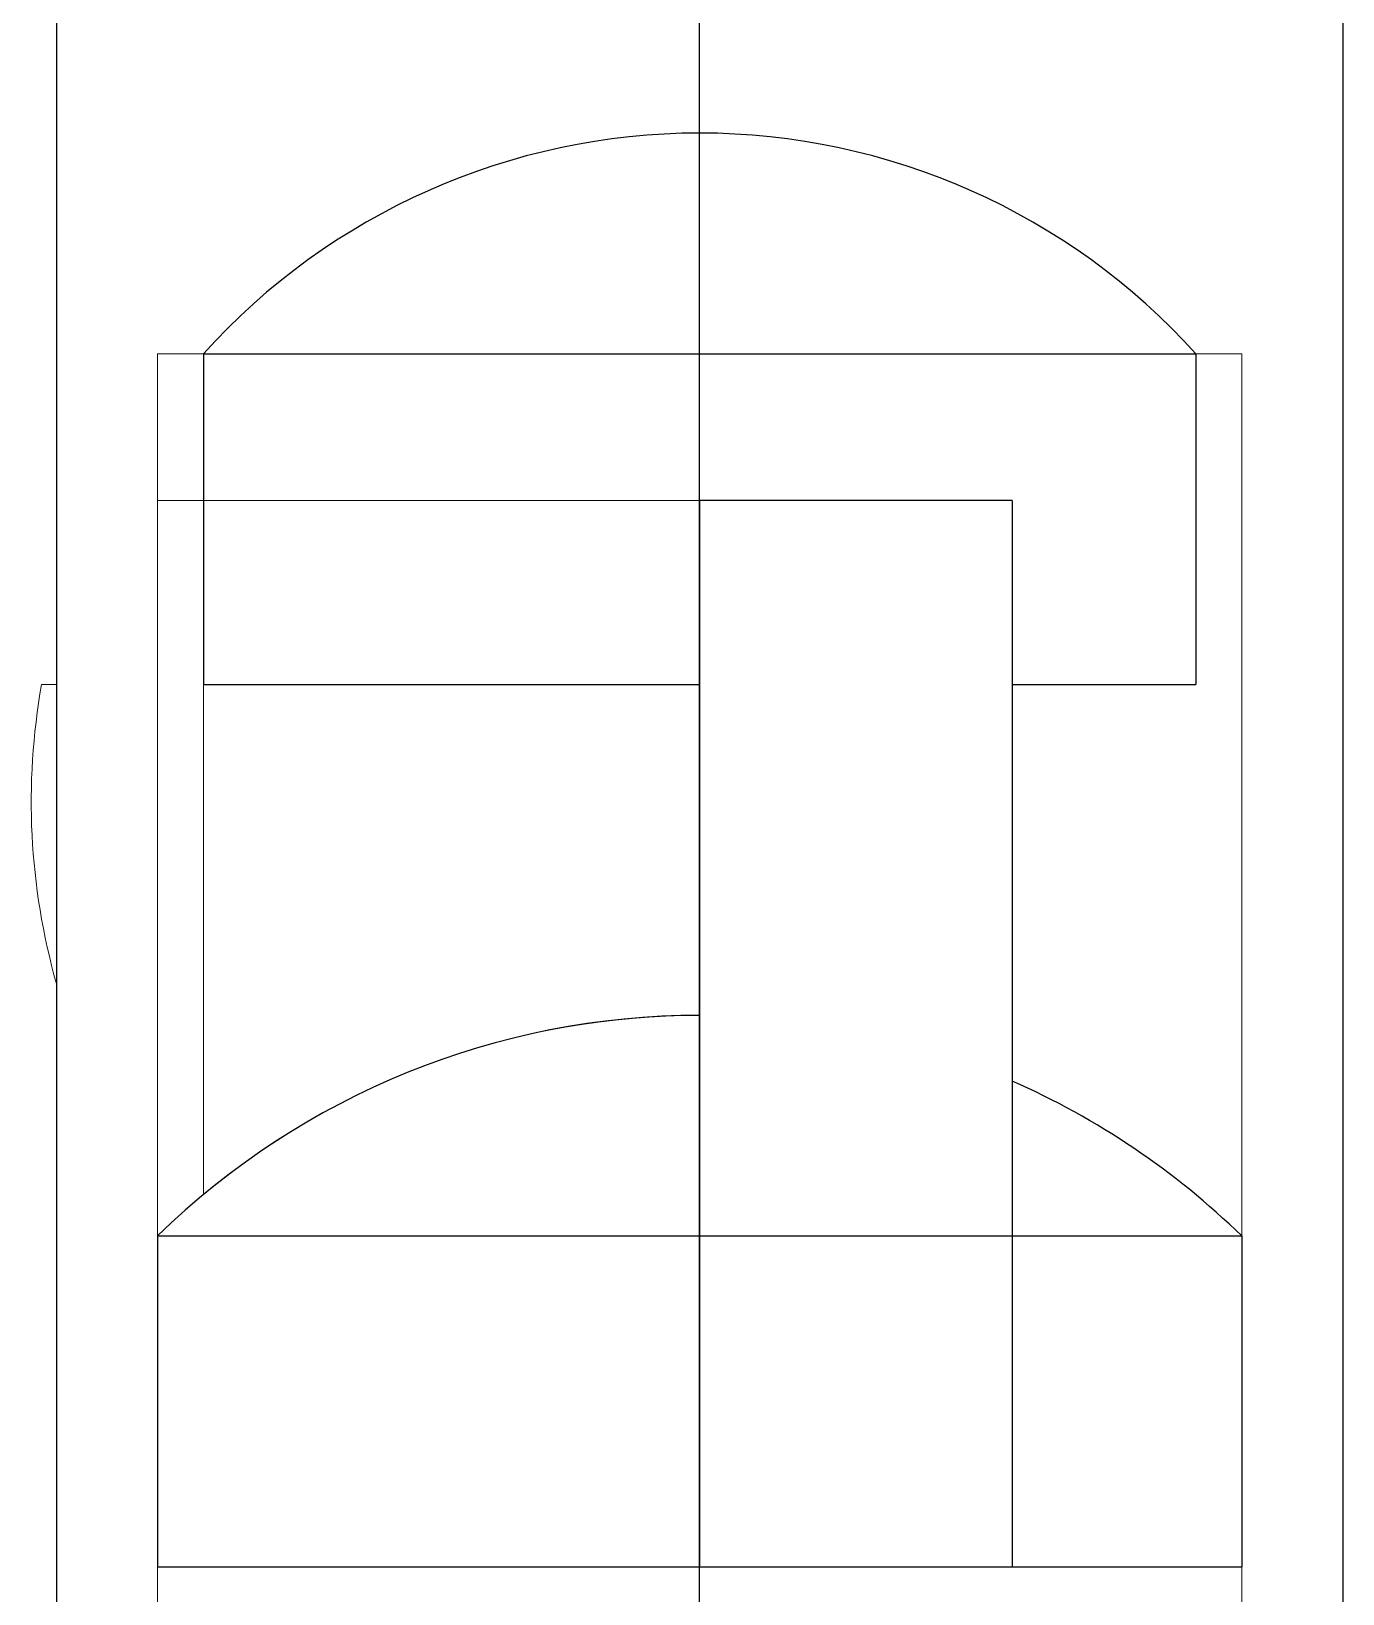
# Model space of a CAD drawing. Header units: millimetres. Extents: x 2148 to 2681, y 758 to 986.
# Drawn here: x 2191.66821 to 2191.67482, y 881.21459 to 881.22246 of the extents above; entities that cross this region are included whole.
import ezdxf

# ---------------------------------------------------------------- set-up
doc = ezdxf.new("R2010")
doc.units = ezdxf.units.MM
doc.layers.add('0.4', color=121, linetype='Continuous')
doc.layers.add('contrucion line05', color=86, linetype='Continuous')

msp = doc.modelspace()

# ---------------------------------------------------------------- linework, layer by layer
at = {"layer": '0.4', "color": 86, "lineweight": 0, "ltscale": 0.5}
for p, q in [((2191.67158180693, 881.2306534412778, -1.32550823137955e-08), (2191.67158180693, 881.2130608926522, -1.325508133636818e-08)), ((2191.67158180693, 881.2306534412778, -1.32550823137955e-08), (2191.67158180693, 881.2130608926522, -1.325508133636818e-08)), ((2191.67158180693, 881.2306534412778, -1.32550823137955e-08), (2191.67158180693, 881.2130608926522, -1.325508133636818e-08)), ((2191.67158180693, 881.2306534412778, -1.32550823137955e-08), (2191.67158180693, 881.2130608926522, -1.325508133636818e-08)), ((2191.67158180693, 881.2306534412778, -1.32550823137955e-08), (2191.67158180693, 881.2130608926522, -1.325508133636818e-08)), ((2191.67158180693, 881.2306534412778, -1.32550823137955e-08), (2191.67158180693, 881.2130608926522, -1.325508133636818e-08)), ((2191.67158180693, 881.2306534412778, -1.32550823137955e-08), (2191.67158180693, 881.2130608926522, -1.325508133636818e-08)), ((2191.67158180693, 881.2306534412778, -1.32550823137955e-08), (2191.67158180693, 881.2130608926522, -1.325508133636818e-08)), ((2191.67158180693, 881.2306534412778, -1.32550823137955e-08), (2191.67158180693, 881.2130608926522, -1.325508133636818e-08)), ((2191.67158180693, 881.2306534412778, -1.32550823137955e-08), (2191.67158180693, 881.2130608926522, -1.325508133636818e-08)), ((2191.674822539566, 881.2113408798026, -1.325771655243774e-08), (2191.674822539566, 881.2306534412778, -1.325771762542774e-08)), ((2191.674822539566, 881.2113408798026, -1.325771655243774e-08), (2191.674822539566, 881.2306534412778, -1.325771762542774e-08)), ((2191.674822539566, 881.2113408798026, -1.325771655243774e-08), (2191.674822539566, 881.2306534412778, -1.325771762542774e-08)), ((2191.674822539566, 881.2113408798026, -1.325771655243774e-08), (2191.674822539566, 881.2306534412778, -1.325771762542774e-08)), ((2191.674822539566, 881.2113408798026, -1.325771655243774e-08), (2191.674822539566, 881.2306534412778, -1.325771762542774e-08)), ((2191.674822539566, 881.2113408798026, -1.325771655243774e-08), (2191.674822539566, 881.2306534412778, -1.325771762542774e-08)), ((2191.674822539566, 881.2113408798026, -1.325771655243774e-08), (2191.674822539566, 881.2306534412778, -1.325771762542774e-08)), ((2191.674822539566, 881.2113408798026, -1.325771655243774e-08), (2191.674822539566, 881.2306534412778, -1.325771762542774e-08)), ((2191.674822539566, 881.2113408798026, -1.325771655243774e-08), (2191.674822539566, 881.2306534412778, -1.325771762542774e-08)), ((2191.674822539566, 881.2113408798026, -1.325771655243774e-08), (2191.674822539566, 881.2306534412778, -1.325771762542774e-08)), ((2191.67158180693, 881.2219497593171, -1.325508183022608e-08), (2191.67158180693, 881.2208386509877, -1.32550817684939e-08)), ((2191.67158180693, 881.2219497593171, -1.325508183022608e-08), (2191.67158180693, 881.2208386509877, -1.32550817684939e-08)), ((2191.67158180693, 881.2219497593171, -1.325508183022608e-08), (2191.67158180693, 881.2208386509877, -1.32550817684939e-08)), ((2191.67158180693, 881.2219497593171, -1.325508183022608e-08), (2191.67158180693, 881.2208386509877, -1.32550817684939e-08)), ((2191.67158180693, 881.2219497593171, -1.325508183022608e-08), (2191.67158180693, 881.2208386509877, -1.32550817684939e-08)), ((2191.67158180693, 881.2219497593171, -1.325508183022608e-08), (2191.67158180693, 881.2208386509877, -1.32550817684939e-08)), ((2191.67158180693, 881.2219497593171, -1.325508183022608e-08), (2191.67158180693, 881.2208386509877, -1.32550817684939e-08)), ((2191.67158180693, 881.2219497593171, -1.325508183022608e-08), (2191.67158180693, 881.2208386509877, -1.32550817684939e-08)), ((2191.67158180693, 881.2219497593171, -1.325508183022608e-08), (2191.67158180693, 881.2208386509877, -1.32550817684939e-08)), ((2191.67158180693, 881.2219497593171, -1.325508183022608e-08), (2191.67158180693, 881.2208386509877, -1.32550817684939e-08)), ((2191.674313281585, 881.2208386509877, -1.325730295973033e-08), (2191.668850332275, 881.2208386509881, -1.325286057725725e-08)), ((2191.668850332275, 881.2208386509881, -1.325286057725725e-08), (2191.668850332275, 881.2013942551563, -1.325285949694296e-08)), ((2191.674313281585, 881.2208386509877, -1.325730295973033e-08), (2191.668850332275, 881.2208386509881, -1.325286057725725e-08)), ((2191.668850332275, 881.2208386509881, -1.325286057725725e-08), (2191.668850332275, 881.2013942551563, -1.325285949694296e-08)), ((2191.674313281585, 881.2208386509877, -1.325730295973033e-08), (2191.668850332275, 881.2208386509881, -1.325286057725725e-08)), ((2191.668850332275, 881.2208386509881, -1.325286057725725e-08), (2191.668850332275, 881.2013942551563, -1.325285949694296e-08)), ((2191.674313281585, 881.2208386509877, -1.325730295973033e-08), (2191.668850332275, 881.2208386509881, -1.325286057725725e-08)), ((2191.668850332275, 881.2208386509881, -1.325286057725725e-08), (2191.668850332275, 881.2013942551563, -1.325285949694296e-08)), ((2191.674313281585, 881.2208386509877, -1.325730295973033e-08), (2191.668850332275, 881.2208386509881, -1.325286057725725e-08)), ((2191.668850332275, 881.2208386509881, -1.325286057725725e-08), (2191.668850332275, 881.2013942551563, -1.325285949694296e-08)), ((2191.674313281585, 881.2208386509877, -1.325730295973033e-08), (2191.668850332275, 881.2208386509881, -1.325286057725725e-08)), ((2191.668850332275, 881.2208386509881, -1.325286057725725e-08), (2191.668850332275, 881.2013942551563, -1.325285949694296e-08)), ((2191.674313281585, 881.2208386509877, -1.325730295973033e-08), (2191.668850332275, 881.2208386509881, -1.325286057725725e-08)), ((2191.668850332275, 881.2208386509881, -1.325286057725725e-08), (2191.668850332275, 881.2013942551563, -1.325285949694296e-08)), ((2191.674313281585, 881.2208386509877, -1.325730295973033e-08), (2191.668850332275, 881.2208386509881, -1.325286057725725e-08)), ((2191.668850332275, 881.2208386509881, -1.325286057725725e-08), (2191.668850332275, 881.2013942551563, -1.325285949694296e-08)), ((2191.674313281585, 881.2208386509877, -1.325730295973033e-08), (2191.668850332275, 881.2208386509881, -1.325286057725725e-08)), ((2191.668850332275, 881.2208386509881, -1.325286057725725e-08), (2191.668850332275, 881.2013942551563, -1.325285949694296e-08)), ((2191.674313281585, 881.2208386509877, -1.325730295973033e-08), (2191.668850332275, 881.2208386509881, -1.325286057725725e-08)), ((2191.668850332275, 881.2208386509881, -1.325286057725725e-08), (2191.668850332275, 881.2013942551563, -1.325285949694296e-08)), ((2191.67158180693, 881.2208386509877, -1.32550817684939e-08), (2191.669081813185, 881.2208386509877, -1.32530488138084e-08)), ((2191.67158180693, 881.2208386509877, -1.32550817684939e-08), (2191.669081813185, 881.2208386509877, -1.32530488138084e-08)), ((2191.67158180693, 881.2208386509877, -1.32550817684939e-08), (2191.669081813185, 881.2208386509877, -1.32530488138084e-08)), ((2191.67158180693, 881.2208386509877, -1.32550817684939e-08), (2191.669081813185, 881.2208386509877, -1.32530488138084e-08)), ((2191.67158180693, 881.2208386509877, -1.32550817684939e-08), (2191.669081813185, 881.2208386509877, -1.32530488138084e-08)), ((2191.67158180693, 881.2208386509877, -1.32550817684939e-08), (2191.669081813185, 881.2208386509877, -1.32530488138084e-08)), ((2191.67158180693, 881.2208386509877, -1.32550817684939e-08), (2191.669081813185, 881.2208386509877, -1.32530488138084e-08)), ((2191.67158180693, 881.2208386509877, -1.32550817684939e-08), (2191.669081813185, 881.2208386509877, -1.32530488138084e-08)), ((2191.67158180693, 881.2208386509877, -1.32550817684939e-08), (2191.669081813185, 881.2208386509877, -1.32530488138084e-08)), ((2191.67158180693, 881.2208386509877, -1.32550817684939e-08), (2191.669081813185, 881.2208386509877, -1.32530488138084e-08)), ((2191.674313281585, 881.2119497843229, -1.325730246587222e-08), (2191.674313281585, 881.2208386509877, -1.325730295973033e-08)), ((2191.674313281585, 881.2119497843229, -1.325730246587222e-08), (2191.674313281585, 881.2208386509877, -1.325730295973033e-08)), ((2191.674313281585, 881.2119497843229, -1.325730246587222e-08), (2191.674313281585, 881.2208386509877, -1.325730295973033e-08)), ((2191.674313281585, 881.2119497843229, -1.325730246587222e-08), (2191.674313281585, 881.2208386509877, -1.325730295973033e-08)), ((2191.674313281585, 881.2119497843229, -1.325730246587222e-08), (2191.674313281585, 881.2208386509877, -1.325730295973033e-08)), ((2191.674313281585, 881.2119497843229, -1.325730246587222e-08), (2191.674313281585, 881.2208386509877, -1.325730295973033e-08)), ((2191.674313281585, 881.2119497843229, -1.325730246587222e-08), (2191.674313281585, 881.2208386509877, -1.325730295973033e-08)), ((2191.674313281585, 881.2119497843229, -1.325730246587222e-08), (2191.674313281585, 881.2208386509877, -1.325730295973033e-08)), ((2191.674313281585, 881.2119497843229, -1.325730246587222e-08), (2191.674313281585, 881.2208386509877, -1.325730295973033e-08)), ((2191.674313281585, 881.2119497843229, -1.325730246587222e-08), (2191.674313281585, 881.2208386509877, -1.325730295973033e-08)), ((2191.668850332275, 881.214727555154, -1.325286023772981e-08), (2191.668850332275, 881.2200998212498, -1.325286053620855e-08)), ((2191.668850332275, 881.2200998212498, -1.325286053620855e-08), (2191.67158180693, 881.2200998212498, -1.325508172744499e-08)), ((2191.668850332275, 881.214727555154, -1.325286023772981e-08), (2191.668850332275, 881.2200998212498, -1.325286053620855e-08)), ((2191.668850332275, 881.2200998212498, -1.325286053620855e-08), (2191.67158180693, 881.2200998212498, -1.325508172744499e-08)), ((2191.668850332275, 881.214727555154, -1.325286023772981e-08), (2191.668850332275, 881.2200998212498, -1.325286053620855e-08)), ((2191.668850332275, 881.2200998212498, -1.325286053620855e-08), (2191.67158180693, 881.2200998212498, -1.325508172744499e-08)), ((2191.668850332275, 881.214727555154, -1.325286023772981e-08), (2191.668850332275, 881.2200998212498, -1.325286053620855e-08)), ((2191.668850332275, 881.2200998212498, -1.325286053620855e-08), (2191.67158180693, 881.2200998212498, -1.325508172744499e-08)), ((2191.668850332275, 881.214727555154, -1.325286023772981e-08), (2191.668850332275, 881.2200998212498, -1.325286053620855e-08)), ((2191.668850332275, 881.2200998212498, -1.325286053620855e-08), (2191.67158180693, 881.2200998212498, -1.325508172744499e-08)), ((2191.668850332275, 881.214727555154, -1.325286023772981e-08), (2191.668850332275, 881.2200998212498, -1.325286053620855e-08)), ((2191.668850332275, 881.2200998212498, -1.325286053620855e-08), (2191.67158180693, 881.2200998212498, -1.325508172744499e-08)), ((2191.668850332275, 881.214727555154, -1.325286023772981e-08), (2191.668850332275, 881.2200998212498, -1.325286053620855e-08)), ((2191.668850332275, 881.2200998212498, -1.325286053620855e-08), (2191.67158180693, 881.2200998212498, -1.325508172744499e-08)), ((2191.668850332275, 881.214727555154, -1.325286023772981e-08), (2191.668850332275, 881.2200998212498, -1.325286053620855e-08)), ((2191.668850332275, 881.2200998212498, -1.325286053620855e-08), (2191.67158180693, 881.2200998212498, -1.325508172744499e-08)), ((2191.668850332275, 881.214727555154, -1.325286023772981e-08), (2191.668850332275, 881.2200998212498, -1.325286053620855e-08)), ((2191.668850332275, 881.2200998212498, -1.325286053620855e-08), (2191.67158180693, 881.2200998212498, -1.325508172744499e-08)), ((2191.668850332275, 881.214727555154, -1.325286023772981e-08), (2191.668850332275, 881.2200998212498, -1.325286053620855e-08)), ((2191.668850332275, 881.2200998212498, -1.325286053620855e-08), (2191.67158180693, 881.2200998212498, -1.325508172744499e-08)), ((2191.67158180693, 881.2200998212498, -1.325508172744499e-08), (2191.67158180693, 881.2147275551537, -1.325508142896625e-08)), ((2191.67158180693, 881.2200998212498, -1.325508172744499e-08), (2191.67158180693, 881.2147275551537, -1.325508142896625e-08)), ((2191.67158180693, 881.2200998212498, -1.325508172744499e-08), (2191.67158180693, 881.2147275551537, -1.325508142896625e-08)), ((2191.67158180693, 881.2200998212498, -1.325508172744499e-08), (2191.67158180693, 881.2147275551537, -1.325508142896625e-08)), ((2191.67158180693, 881.2200998212498, -1.325508172744499e-08), (2191.67158180693, 881.2147275551537, -1.325508142896625e-08)), ((2191.67158180693, 881.2200998212498, -1.325508172744499e-08), (2191.67158180693, 881.2147275551537, -1.325508142896625e-08)), ((2191.67158180693, 881.2200998212498, -1.325508172744499e-08), (2191.67158180693, 881.2147275551537, -1.325508142896625e-08)), ((2191.67158180693, 881.2200998212498, -1.325508172744499e-08), (2191.67158180693, 881.2147275551537, -1.325508142896625e-08)), ((2191.67158180693, 881.2200998212498, -1.325508172744499e-08), (2191.67158180693, 881.2147275551537, -1.325508142896625e-08)), ((2191.67158180693, 881.2200998212498, -1.325508172744499e-08), (2191.67158180693, 881.2147275551537, -1.325508142896625e-08)), ((2191.668265888447, 881.2191719884864, -1.325238522434316e-08), (2191.668341074294, 881.2191719884862, -1.325244636426338e-08)), ((2191.668265888447, 881.2191719884864, -1.325238522434316e-08), (2191.668341074294, 881.2191719884862, -1.325244636426338e-08)), ((2191.668265888447, 881.2191719884864, -1.325238522434316e-08), (2191.668341074294, 881.2191719884862, -1.325244636426338e-08)), ((2191.668265888447, 881.2191719884864, -1.325238522434316e-08), (2191.668341074294, 881.2191719884862, -1.325244636426338e-08)), ((2191.668265888447, 881.2191719884864, -1.325238522434316e-08), (2191.668341074294, 881.2191719884862, -1.325244636426338e-08)), ((2191.668265888447, 881.2191719884864, -1.325238522434316e-08), (2191.668341074294, 881.2191719884862, -1.325244636426338e-08)), ((2191.668265888447, 881.2191719884864, -1.325238522434316e-08), (2191.668341074294, 881.2191719884862, -1.325244636426338e-08)), ((2191.668265888447, 881.2191719884864, -1.325238522434316e-08), (2191.668341074294, 881.2191719884862, -1.325244636426338e-08)), ((2191.668265888447, 881.2191719884864, -1.325238522434316e-08), (2191.668341074294, 881.2191719884862, -1.325244636426338e-08)), ((2191.668265888447, 881.2191719884864, -1.325238522434316e-08), (2191.668341074294, 881.2191719884862, -1.325244636426338e-08)), ((2191.668341074294, 881.2191719884862, -1.325244636426338e-08), (2191.668341074294, 881.2176644371644, -1.325244628050495e-08)), ((2191.668341074294, 881.2191719884862, -1.325244636426338e-08), (2191.668341074294, 881.2176644371644, -1.325244628050495e-08)), ((2191.668341074294, 881.2191719884862, -1.325244636426338e-08), (2191.668341074294, 881.2176644371644, -1.325244628050495e-08)), ((2191.668341074294, 881.2191719884862, -1.325244636426338e-08), (2191.668341074294, 881.2176644371644, -1.325244628050495e-08)), ((2191.668341074294, 881.2191719884862, -1.325244636426338e-08), (2191.668341074294, 881.2176644371644, -1.325244628050495e-08)), ((2191.668341074294, 881.2191719884862, -1.325244636426338e-08), (2191.668341074294, 881.2176644371644, -1.325244628050495e-08)), ((2191.668341074294, 881.2191719884862, -1.325244636426338e-08), (2191.668341074294, 881.2176644371644, -1.325244628050495e-08)), ((2191.668341074294, 881.2191719884862, -1.325244636426338e-08), (2191.668341074294, 881.2176644371644, -1.325244628050495e-08)), ((2191.668341074294, 881.2191719884862, -1.325244636426338e-08), (2191.668341074294, 881.2176644371644, -1.325244628050495e-08)), ((2191.668341074294, 881.2191719884862, -1.325244636426338e-08), (2191.668341074294, 881.2176644371644, -1.325244628050495e-08)), ((2191.669081813185, 881.2191719884862, -1.325304872121012e-08), (2191.67158180693, 881.2191719884862, -1.325508167589562e-08)), ((2191.669081813185, 881.2166025727197, -1.325304857845542e-08), (2191.669081813185, 881.2191719884862, -1.325304872121012e-08)), ((2191.669081813185, 881.2191719884862, -1.325304872121012e-08), (2191.67158180693, 881.2191719884862, -1.325508167589562e-08)), ((2191.669081813185, 881.2166025727197, -1.325304857845542e-08), (2191.669081813185, 881.2191719884862, -1.325304872121012e-08)), ((2191.669081813185, 881.2191719884862, -1.325304872121012e-08), (2191.67158180693, 881.2191719884862, -1.325508167589562e-08)), ((2191.669081813185, 881.2166025727197, -1.325304857845542e-08), (2191.669081813185, 881.2191719884862, -1.325304872121012e-08)), ((2191.669081813185, 881.2191719884862, -1.325304872121012e-08), (2191.67158180693, 881.2191719884862, -1.325508167589562e-08)), ((2191.669081813185, 881.2166025727197, -1.325304857845542e-08), (2191.669081813185, 881.2191719884862, -1.325304872121012e-08)), ((2191.669081813185, 881.2191719884862, -1.325304872121012e-08), (2191.67158180693, 881.2191719884862, -1.325508167589562e-08)), ((2191.669081813185, 881.2166025727197, -1.325304857845542e-08), (2191.669081813185, 881.2191719884862, -1.325304872121012e-08)), ((2191.669081813185, 881.2191719884862, -1.325304872121012e-08), (2191.67158180693, 881.2191719884862, -1.325508167589562e-08)), ((2191.669081813185, 881.2166025727197, -1.325304857845542e-08), (2191.669081813185, 881.2191719884862, -1.325304872121012e-08)), ((2191.669081813185, 881.2191719884862, -1.325304872121012e-08), (2191.67158180693, 881.2191719884862, -1.325508167589562e-08)), ((2191.669081813185, 881.2166025727197, -1.325304857845542e-08), (2191.669081813185, 881.2191719884862, -1.325304872121012e-08)), ((2191.669081813185, 881.2191719884862, -1.325304872121012e-08), (2191.67158180693, 881.2191719884862, -1.325508167589562e-08)), ((2191.669081813185, 881.2166025727197, -1.325304857845542e-08), (2191.669081813185, 881.2191719884862, -1.325304872121012e-08)), ((2191.669081813185, 881.2191719884862, -1.325304872121012e-08), (2191.67158180693, 881.2191719884862, -1.325508167589562e-08)), ((2191.669081813185, 881.2166025727197, -1.325304857845542e-08), (2191.669081813185, 881.2191719884862, -1.325304872121012e-08)), ((2191.669081813185, 881.2191719884862, -1.325304872121012e-08), (2191.67158180693, 881.2191719884862, -1.325508167589562e-08)), ((2191.669081813185, 881.2166025727197, -1.325304857845542e-08), (2191.669081813185, 881.2191719884862, -1.325304872121012e-08)), ((2191.67158180693, 881.2191719884862, -1.325508167589562e-08), (2191.67158180693, 881.2175053259995, -1.325508158329734e-08)), ((2191.67158180693, 881.2191719884862, -1.325508167589562e-08), (2191.67158180693, 881.2175053259995, -1.325508158329734e-08)), ((2191.67158180693, 881.2191719884862, -1.325508167589562e-08), (2191.67158180693, 881.2175053259995, -1.325508158329734e-08)), ((2191.67158180693, 881.2191719884862, -1.325508167589562e-08), (2191.67158180693, 881.2175053259995, -1.325508158329734e-08)), ((2191.67158180693, 881.2191719884862, -1.325508167589562e-08), (2191.67158180693, 881.2175053259995, -1.325508158329734e-08)), ((2191.67158180693, 881.2191719884862, -1.325508167589562e-08), (2191.67158180693, 881.2175053259995, -1.325508158329734e-08)), ((2191.67158180693, 881.2191719884862, -1.325508167589562e-08), (2191.67158180693, 881.2175053259995, -1.325508158329734e-08)), ((2191.67158180693, 881.2191719884862, -1.325508167589562e-08), (2191.67158180693, 881.2175053259995, -1.325508158329734e-08)), ((2191.67158180693, 881.2191719884862, -1.325508167589562e-08), (2191.67158180693, 881.2175053259995, -1.325508158329734e-08)), ((2191.67158180693, 881.2191719884862, -1.325508167589562e-08), (2191.67158180693, 881.2175053259995, -1.325508158329734e-08)), ((2191.67158180693, 881.2175053259995, -1.325508158329734e-08), (2191.67158180693, 881.2163942176552, -1.325508152156495e-08)), ((2191.67158180693, 881.2175053259995, -1.325508158329734e-08), (2191.67158180693, 881.2163942176552, -1.325508152156495e-08)), ((2191.67158180693, 881.2175053259995, -1.325508158329734e-08), (2191.67158180693, 881.2163942176552, -1.325508152156495e-08)), ((2191.67158180693, 881.2175053259995, -1.325508158329734e-08), (2191.67158180693, 881.2163942176552, -1.325508152156495e-08)), ((2191.67158180693, 881.2175053259995, -1.325508158329734e-08), (2191.67158180693, 881.2163942176552, -1.325508152156495e-08)), ((2191.67158180693, 881.2175053259995, -1.325508158329734e-08), (2191.67158180693, 881.2163942176552, -1.325508152156495e-08)), ((2191.67158180693, 881.2175053259995, -1.325508158329734e-08), (2191.67158180693, 881.2163942176552, -1.325508152156495e-08)), ((2191.67158180693, 881.2175053259995, -1.325508158329734e-08), (2191.67158180693, 881.2163942176552, -1.325508152156495e-08)), ((2191.67158180693, 881.2175053259995, -1.325508158329734e-08), (2191.67158180693, 881.2163942176552, -1.325508152156495e-08)), ((2191.67158180693, 881.2175053259995, -1.325508158329734e-08), (2191.67158180693, 881.2163942176552, -1.325508152156495e-08)), ((2191.67158180693, 881.2163942176552, -1.325508152156495e-08), (2191.668850332275, 881.2163942176554, -1.325286033032851e-08)), ((2191.67158180693, 881.2163942176552, -1.325508152156495e-08), (2191.668850332275, 881.2163942176554, -1.325286033032851e-08)), ((2191.67158180693, 881.2163942176552, -1.325508152156495e-08), (2191.668850332275, 881.2163942176554, -1.325286033032851e-08)), ((2191.67158180693, 881.2163942176552, -1.325508152156495e-08), (2191.668850332275, 881.2163942176554, -1.325286033032851e-08)), ((2191.67158180693, 881.2163942176552, -1.325508152156495e-08), (2191.668850332275, 881.2163942176554, -1.325286033032851e-08)), ((2191.67158180693, 881.2163942176552, -1.325508152156495e-08), (2191.668850332275, 881.2163942176554, -1.325286033032851e-08)), ((2191.67158180693, 881.2163942176552, -1.325508152156495e-08), (2191.668850332275, 881.2163942176554, -1.325286033032851e-08)), ((2191.67158180693, 881.2163942176552, -1.325508152156495e-08), (2191.668850332275, 881.2163942176554, -1.325286033032851e-08)), ((2191.67158180693, 881.2163942176552, -1.325508152156495e-08), (2191.668850332275, 881.2163942176554, -1.325286033032851e-08)), ((2191.67158180693, 881.2163942176552, -1.325508152156495e-08), (2191.668850332275, 881.2163942176554, -1.325286033032851e-08)), ((2191.67158180693, 881.2147275551537, -1.325508142896625e-08), (2191.668850332275, 881.214727555154, -1.325286023772981e-08)), ((2191.67158180693, 881.2147275551537, -1.325508142896625e-08), (2191.668850332275, 881.214727555154, -1.325286023772981e-08)), ((2191.67158180693, 881.2147275551537, -1.325508142896625e-08), (2191.668850332275, 881.214727555154, -1.325286023772981e-08)), ((2191.67158180693, 881.2147275551537, -1.325508142896625e-08), (2191.668850332275, 881.214727555154, -1.325286023772981e-08)), ((2191.67158180693, 881.2147275551537, -1.325508142896625e-08), (2191.668850332275, 881.214727555154, -1.325286023772981e-08)), ((2191.67158180693, 881.2147275551537, -1.325508142896625e-08), (2191.668850332275, 881.214727555154, -1.325286023772981e-08)), ((2191.67158180693, 881.2147275551537, -1.325508142896625e-08), (2191.668850332275, 881.214727555154, -1.325286023772981e-08)), ((2191.67158180693, 881.2147275551537, -1.325508142896625e-08), (2191.668850332275, 881.214727555154, -1.325286023772981e-08)), ((2191.67158180693, 881.2147275551537, -1.325508142896625e-08), (2191.668850332275, 881.214727555154, -1.325286023772981e-08)), ((2191.67158180693, 881.2147275551537, -1.325508142896625e-08), (2191.668850332275, 881.214727555154, -1.325286023772981e-08))]:
    msp.add_line(p, q, dxfattribs=at)
for centre, radius, start, end in [((2191.67158180693, 881.2185817121929, 1.76902594165509e-06), 0.003368047135350348, 90, 137.9249779223111), ((2191.67158180693, 881.2185817121929, 1.76902594165509e-06), 0.003368047135350348, 90, 137.9249779223111), ((2191.67158180693, 881.2185817121929, 1.76902594165509e-06), 0.003368047135350348, 90, 137.9249779223111), ((2191.67158180693, 881.2185817121929, 1.76902594165509e-06), 0.003368047135350348, 90, 137.9249779223111), ((2191.67158180693, 881.2185817121929, 1.76902594165509e-06), 0.003368047135350348, 90, 137.9249779223111), ((2191.67158180693, 881.2185817121929, 1.76902594165509e-06), 0.003368047135350348, 90, 137.9249779223111), ((2191.67158180693, 881.2185817121929, 1.76902594165509e-06), 0.003368047135350348, 90, 137.9249779223111), ((2191.67158180693, 881.2185817121929, 1.76902594165509e-06), 0.003368047135350348, 90, 137.9249779223111), ((2191.67158180693, 881.2185817121929, 1.76902594165509e-06), 0.003368047135350348, 90, 137.9249779223111), ((2191.67158180693, 881.2185817121929, 1.76902594165509e-06), 0.003368047135350348, 90, 137.9249779223111), ((2191.67158180693, 881.2185817121929, 1.76902594165509e-06), 0.003368047135329035, 169.906343148221, 195.8039305108827), ((2191.67158180693, 881.2185817121929, 1.76902594165509e-06), 0.003368047135329035, 169.906343148221, 195.8039305108827), ((2191.67158180693, 881.2185817121929, 1.76902594165509e-06), 0.003368047135329035, 169.906343148221, 195.8039305108827), ((2191.67158180693, 881.2185817121929, 1.76902594165509e-06), 0.003368047135329035, 169.906343148221, 195.8039305108827), ((2191.67158180693, 881.2185817121929, 1.76902594165509e-06), 0.003368047135329035, 169.906343148221, 195.8039305108827), ((2191.67158180693, 881.2185817121929, 1.76902594165509e-06), 0.003368047135329035, 169.906343148221, 195.8039305108827), ((2191.67158180693, 881.2185817121929, 1.76902594165509e-06), 0.003368047135329035, 169.906343148221, 195.8039305108827), ((2191.67158180693, 881.2185817121929, 1.76902594165509e-06), 0.003368047135329035, 169.906343148221, 195.8039305108827), ((2191.67158180693, 881.2185817121929, 1.76902594165509e-06), 0.003368047135329035, 169.906343148221, 195.8039305108827), ((2191.67158180693, 881.2185817121929, 1.76902594165509e-06), 0.003368047135329035, 169.906343148221, 195.8039305108827), ((2191.67158180693, 881.2135923342278, 1.769025941655089e-06), 0.003912991760688208, 90, 134.2709837656231), ((2191.67158180693, 881.2135923342278, 1.769025941655089e-06), 0.003912991760688208, 90, 134.2709837656231), ((2191.67158180693, 881.2135923342278, 1.769025941655089e-06), 0.003912991760688208, 90, 134.2709837656231), ((2191.67158180693, 881.2135923342278, 1.769025941655089e-06), 0.003912991760688208, 90, 134.2709837656231), ((2191.67158180693, 881.2135923342278, 1.769025941655089e-06), 0.003912991760688208, 90, 134.2709837656231), ((2191.67158180693, 881.2135923342278, 1.769025941655089e-06), 0.003912991760688208, 90, 134.2709837656231), ((2191.67158180693, 881.2135923342278, 1.769025941655089e-06), 0.003912991760688208, 90, 134.2709837656231), ((2191.67158180693, 881.2135923342278, 1.769025941655089e-06), 0.003912991760688208, 90, 134.2709837656231), ((2191.67158180693, 881.2135923342278, 1.769025941655089e-06), 0.003912991760688208, 90, 134.2709837656231), ((2191.67158180693, 881.2135923342278, 1.769025941655089e-06), 0.003912991760688208, 90, 134.2709837656231), ((2191.67158180693, 881.2135923342278, 1.769025941655089e-06), 0.003912991760600872, 90, 129.7095264918124), ((2191.67158180693, 881.2135923342278, 1.769025941655089e-06), 0.003912991760600872, 90, 129.7095264918124), ((2191.67158180693, 881.2135923342278, 1.769025941655089e-06), 0.003912991760600872, 90, 129.7095264918124), ((2191.67158180693, 881.2135923342278, 1.769025941655089e-06), 0.003912991760600872, 90, 129.7095264918124), ((2191.67158180693, 881.2135923342278, 1.769025941655089e-06), 0.003912991760600872, 90, 129.7095264918124), ((2191.67158180693, 881.2135923342278, 1.769025941655089e-06), 0.003912991760600872, 90, 129.7095264918124), ((2191.67158180693, 881.2135923342278, 1.769025941655089e-06), 0.003912991760600872, 90, 129.7095264918124), ((2191.67158180693, 881.2135923342278, 1.769025941655089e-06), 0.003912991760600872, 90, 129.7095264918124), ((2191.67158180693, 881.2135923342278, 1.769025941655089e-06), 0.003912991760600872, 90, 129.7095264918124), ((2191.67158180693, 881.2135923342278, 1.769025941655089e-06), 0.003912991760600872, 90, 129.7095264918124)]:
    msp.add_arc(centre, radius, start, end, dxfattribs=at)
at = {"layer": 'contrucion line05', "ltscale": 0.5}
for p, q in [((2191.67158180693, 881.2160908737272, -1.325508150471132e-08), (2191.67158180693, 881.2442379328708, -1.32550830685387e-08)), ((2191.67158180693, 881.1929383437813, -1.325508021837575e-08), (2191.67158180693, 881.2442379328708, -1.32550830685387e-08)), ((2191.67158180693, 881.1929383437813, -1.325508021837575e-08), (2191.67158180693, 881.2442379328708, -1.32550830685387e-08)), ((2191.67158180693, 881.2160908737272, -1.325508150471132e-08), (2191.67158180693, 881.2442379328708, -1.32550830685387e-08)), ((2191.67158180693, 881.1929383437813, -1.325508021837575e-08), (2191.67158180693, 881.2442379328708, -1.32550830685387e-08)), ((2191.67158180693, 881.1929383437813, -1.325508021837575e-08), (2191.67158180693, 881.2442379328708, -1.32550830685387e-08)), ((2191.67158180693, 881.2160908737272, -1.325508150471132e-08), (2191.67158180693, 881.2442379328708, -1.32550830685387e-08)), ((2191.67158180693, 881.1929383437813, -1.325508021837575e-08), (2191.67158180693, 881.2442379328708, -1.32550830685387e-08)), ((2191.67158180693, 881.1929383437813, -1.325508021837575e-08), (2191.67158180693, 881.2442379328708, -1.32550830685387e-08)), ((2191.67158180693, 881.2160908737272, -1.325508150471132e-08), (2191.67158180693, 881.2442379328708, -1.32550830685387e-08)), ((2191.67158180693, 881.1929383437813, -1.325508021837575e-08), (2191.67158180693, 881.2442379328708, -1.32550830685387e-08)), ((2191.67158180693, 881.1929383437813, -1.325508021837575e-08), (2191.67158180693, 881.2442379328708, -1.32550830685387e-08)), ((2191.67158180693, 881.2160908737272, -1.325508150471132e-08), (2191.67158180693, 881.2442379328708, -1.32550830685387e-08)), ((2191.67158180693, 881.1929383437813, -1.325508021837575e-08), (2191.67158180693, 881.2442379328708, -1.32550830685387e-08)), ((2191.67158180693, 881.1929383437813, -1.325508021837575e-08), (2191.67158180693, 881.2442379328708, -1.32550830685387e-08)), ((2191.67158180693, 881.2160908737272, -1.325508150471132e-08), (2191.67158180693, 881.2442379328708, -1.32550830685387e-08)), ((2191.67158180693, 881.1929383437813, -1.325508021837575e-08), (2191.67158180693, 881.2442379328708, -1.32550830685387e-08)), ((2191.67158180693, 881.1929383437813, -1.325508021837575e-08), (2191.67158180693, 881.2442379328708, -1.32550830685387e-08)), ((2191.67158180693, 881.2160908737272, -1.325508150471132e-08), (2191.67158180693, 881.2442379328708, -1.32550830685387e-08)), ((2191.67158180693, 881.1929383437813, -1.325508021837575e-08), (2191.67158180693, 881.2442379328708, -1.32550830685387e-08)), ((2191.67158180693, 881.1929383437813, -1.325508021837575e-08), (2191.67158180693, 881.2442379328708, -1.32550830685387e-08)), ((2191.67158180693, 881.2160908737272, -1.325508150471132e-08), (2191.67158180693, 881.2442379328708, -1.32550830685387e-08)), ((2191.67158180693, 881.1929383437813, -1.325508021837575e-08), (2191.67158180693, 881.2442379328708, -1.32550830685387e-08)), ((2191.67158180693, 881.1929383437813, -1.325508021837575e-08), (2191.67158180693, 881.2442379328708, -1.32550830685387e-08)), ((2191.67158180693, 881.2160908737272, -1.325508150471132e-08), (2191.67158180693, 881.2442379328708, -1.32550830685387e-08)), ((2191.67158180693, 881.1929383437813, -1.325508021837575e-08), (2191.67158180693, 881.2442379328708, -1.32550830685387e-08)), ((2191.67158180693, 881.1929383437813, -1.325508021837575e-08), (2191.67158180693, 881.2442379328708, -1.32550830685387e-08)), ((2191.67158180693, 881.2160908737272, -1.325508150471132e-08), (2191.67158180693, 881.2442379328708, -1.32550830685387e-08)), ((2191.67158180693, 881.1929383437813, -1.325508021837575e-08), (2191.67158180693, 881.2442379328708, -1.32550830685387e-08)), ((2191.67158180693, 881.1929383437813, -1.325508021837575e-08), (2191.67158180693, 881.2442379328708, -1.32550830685387e-08)), ((2191.668341074294, 881.2306534412778, -1.325244700216326e-08), (2191.668341074294, 881.1995424079356, -1.325244527366018e-08)), ((2191.668341074294, 881.2306534412778, -1.325244700216326e-08), (2191.668341074294, 881.1995424079356, -1.325244527366018e-08)), ((2191.668341074294, 881.2306534412778, -1.325244700216326e-08), (2191.668341074294, 881.1995424079356, -1.325244527366018e-08)), ((2191.668341074294, 881.2306534412778, -1.325244700216326e-08), (2191.668341074294, 881.1995424079356, -1.325244527366018e-08)), ((2191.668341074294, 881.2306534412778, -1.325244700216326e-08), (2191.668341074294, 881.1995424079356, -1.325244527366018e-08)), ((2191.668341074294, 881.2306534412778, -1.325244700216326e-08), (2191.668341074294, 881.1995424079356, -1.325244527366018e-08)), ((2191.668341074294, 881.2306534412778, -1.325244700216326e-08), (2191.668341074294, 881.1995424079356, -1.325244527366018e-08)), ((2191.668341074294, 881.2306534412778, -1.325244700216326e-08), (2191.668341074294, 881.1995424079356, -1.325244527366018e-08)), ((2191.668341074294, 881.2306534412778, -1.325244700216326e-08), (2191.668341074294, 881.1995424079356, -1.325244527366018e-08)), ((2191.668341074294, 881.2306534412778, -1.325244700216326e-08), (2191.668341074294, 881.1995424079356, -1.325244527366018e-08)), ((2191.674822539566, 881.2306534412778, -1.325771762542774e-08), (2191.674822539566, 881.1995424079354, -1.325771589692445e-08)), ((2191.674822539566, 881.2306534412778, -1.325771762542774e-08), (2191.674822539566, 881.1995424079354, -1.325771589692445e-08)), ((2191.674822539566, 881.2306534412778, -1.325771762542774e-08), (2191.674822539566, 881.1995424079354, -1.325771589692445e-08)), ((2191.674822539566, 881.2306534412778, -1.325771762542774e-08), (2191.674822539566, 881.1995424079354, -1.325771589692445e-08)), ((2191.674822539566, 881.2306534412778, -1.325771762542774e-08), (2191.674822539566, 881.1995424079354, -1.325771589692445e-08)), ((2191.674822539566, 881.2306534412778, -1.325771762542774e-08), (2191.674822539566, 881.1995424079354, -1.325771589692445e-08)), ((2191.674822539566, 881.2306534412778, -1.325771762542774e-08), (2191.674822539566, 881.1995424079354, -1.325771589692445e-08)), ((2191.674822539566, 881.2306534412778, -1.325771762542774e-08), (2191.674822539566, 881.1995424079354, -1.325771589692445e-08)), ((2191.674822539566, 881.2306534412778, -1.325771762542774e-08), (2191.674822539566, 881.1995424079354, -1.325771589692445e-08)), ((2191.674822539566, 881.2306534412778, -1.325771762542774e-08), (2191.674822539566, 881.1995424079354, -1.325771589692445e-08)), ((2191.669081813185, 881.2208386509877, -1.32530488138084e-08), (2191.669081813185, 881.2191719884862, -1.325304872121012e-08)), ((2191.669081813185, 881.2208386509877, -1.32530488138084e-08), (2191.67158180693, 881.2208386509877, -1.32550817684939e-08)), ((2191.669081813185, 881.2208386509877, -1.32530488138084e-08), (2191.669081813185, 881.2191719884862, -1.325304872121012e-08)), ((2191.669081813185, 881.2208386509877, -1.32530488138084e-08), (2191.67158180693, 881.2208386509877, -1.32550817684939e-08)), ((2191.669081813185, 881.2208386509877, -1.32530488138084e-08), (2191.669081813185, 881.2191719884862, -1.325304872121012e-08)), ((2191.669081813185, 881.2208386509877, -1.32530488138084e-08), (2191.67158180693, 881.2208386509877, -1.32550817684939e-08)), ((2191.669081813185, 881.2208386509877, -1.32530488138084e-08), (2191.669081813185, 881.2191719884862, -1.325304872121012e-08)), ((2191.669081813185, 881.2208386509877, -1.32530488138084e-08), (2191.67158180693, 881.2208386509877, -1.32550817684939e-08)), ((2191.669081813185, 881.2208386509877, -1.32530488138084e-08), (2191.669081813185, 881.2191719884862, -1.325304872121012e-08)), ((2191.669081813185, 881.2208386509877, -1.32530488138084e-08), (2191.67158180693, 881.2208386509877, -1.32550817684939e-08)), ((2191.669081813185, 881.2208386509877, -1.32530488138084e-08), (2191.669081813185, 881.2191719884862, -1.325304872121012e-08)), ((2191.669081813185, 881.2208386509877, -1.32530488138084e-08), (2191.67158180693, 881.2208386509877, -1.32550817684939e-08)), ((2191.669081813185, 881.2208386509877, -1.32530488138084e-08), (2191.669081813185, 881.2191719884862, -1.325304872121012e-08)), ((2191.669081813185, 881.2208386509877, -1.32530488138084e-08), (2191.67158180693, 881.2208386509877, -1.32550817684939e-08)), ((2191.669081813185, 881.2208386509877, -1.32530488138084e-08), (2191.669081813185, 881.2191719884862, -1.325304872121012e-08)), ((2191.669081813185, 881.2208386509877, -1.32530488138084e-08), (2191.67158180693, 881.2208386509877, -1.32550817684939e-08)), ((2191.669081813185, 881.2208386509877, -1.32530488138084e-08), (2191.669081813185, 881.2191719884862, -1.325304872121012e-08)), ((2191.669081813185, 881.2208386509877, -1.32530488138084e-08), (2191.67158180693, 881.2208386509877, -1.32550817684939e-08)), ((2191.669081813185, 881.2208386509877, -1.32530488138084e-08), (2191.669081813185, 881.2191719884862, -1.325304872121012e-08)), ((2191.669081813185, 881.2208386509877, -1.32530488138084e-08), (2191.67158180693, 881.2208386509877, -1.32550817684939e-08)), ((2191.67158180693, 881.2208386509877, -1.32550817684939e-08), (2191.674081800675, 881.2208386509877, -1.325711472317919e-08)), ((2191.67158180693, 881.2208386509877, -1.32550817684939e-08), (2191.674081800675, 881.2208386509877, -1.325711472317919e-08)), ((2191.67158180693, 881.2208386509877, -1.32550817684939e-08), (2191.674081800675, 881.2208386509877, -1.325711472317919e-08)), ((2191.67158180693, 881.2208386509877, -1.32550817684939e-08), (2191.674081800675, 881.2208386509877, -1.325711472317919e-08)), ((2191.67158180693, 881.2208386509877, -1.32550817684939e-08), (2191.674081800675, 881.2208386509877, -1.325711472317919e-08)), ((2191.67158180693, 881.2208386509877, -1.32550817684939e-08), (2191.674081800675, 881.2208386509877, -1.325711472317919e-08)), ((2191.67158180693, 881.2208386509877, -1.32550817684939e-08), (2191.674081800675, 881.2208386509877, -1.325711472317919e-08)), ((2191.67158180693, 881.2208386509877, -1.32550817684939e-08), (2191.674081800675, 881.2208386509877, -1.325711472317919e-08)), ((2191.67158180693, 881.2208386509877, -1.32550817684939e-08), (2191.674081800675, 881.2208386509877, -1.325711472317919e-08)), ((2191.67158180693, 881.2208386509877, -1.32550817684939e-08), (2191.674081800675, 881.2208386509877, -1.325711472317919e-08)), ((2191.674081800675, 881.2208386509877, -1.325711472317919e-08), (2191.674081800675, 881.2191719884862, -1.325711463058112e-08)), ((2191.674081800675, 881.2208386509877, -1.325711472317919e-08), (2191.674081800675, 881.2191719884862, -1.325711463058112e-08)), ((2191.674081800675, 881.2208386509877, -1.325711472317919e-08), (2191.674081800675, 881.2191719884862, -1.325711463058112e-08)), ((2191.674081800675, 881.2208386509877, -1.325711472317919e-08), (2191.674081800675, 881.2191719884862, -1.325711463058112e-08)), ((2191.674081800675, 881.2208386509877, -1.325711472317919e-08), (2191.674081800675, 881.2191719884862, -1.325711463058112e-08)), ((2191.674081800675, 881.2208386509877, -1.325711472317919e-08), (2191.674081800675, 881.2191719884862, -1.325711463058112e-08)), ((2191.674081800675, 881.2208386509877, -1.325711472317919e-08), (2191.674081800675, 881.2191719884862, -1.325711463058112e-08)), ((2191.674081800675, 881.2208386509877, -1.325711472317919e-08), (2191.674081800675, 881.2191719884862, -1.325711463058112e-08)), ((2191.674081800675, 881.2208386509877, -1.325711472317919e-08), (2191.674081800675, 881.2191719884862, -1.325711463058112e-08)), ((2191.674081800675, 881.2208386509877, -1.325711472317919e-08), (2191.674081800675, 881.2191719884862, -1.325711463058112e-08)), ((2191.67158180693, 881.2200998212498, -1.325508172744499e-08), (2191.67158180693, 881.2147275551537, -1.325508142896625e-08)), ((2191.67158180693, 881.2200998212498, -1.325508172744499e-08), (2191.67158180693, 881.2147275551537, -1.325508142896625e-08)), ((2191.673155877065, 881.2200998212498, -1.325636173594982e-08), (2191.67158180693, 881.2200998212498, -1.325508172744499e-08)), ((2191.67158180693, 881.2200998212498, -1.325508172744499e-08), (2191.67158180693, 881.2147275551537, -1.325508142896625e-08)), ((2191.67158180693, 881.2200998212498, -1.325508172744499e-08), (2191.67158180693, 881.2147275551537, -1.325508142896625e-08)), ((2191.673155877065, 881.2200998212498, -1.325636173594982e-08), (2191.67158180693, 881.2200998212498, -1.325508172744499e-08)), ((2191.67158180693, 881.2200998212498, -1.325508172744499e-08), (2191.67158180693, 881.2147275551537, -1.325508142896625e-08)), ((2191.67158180693, 881.2200998212498, -1.325508172744499e-08), (2191.67158180693, 881.2147275551537, -1.325508142896625e-08)), ((2191.673155877065, 881.2200998212498, -1.325636173594982e-08), (2191.67158180693, 881.2200998212498, -1.325508172744499e-08)), ((2191.67158180693, 881.2200998212498, -1.325508172744499e-08), (2191.67158180693, 881.2147275551537, -1.325508142896625e-08)), ((2191.67158180693, 881.2200998212498, -1.325508172744499e-08), (2191.67158180693, 881.2147275551537, -1.325508142896625e-08)), ((2191.673155877065, 881.2200998212498, -1.325636173594982e-08), (2191.67158180693, 881.2200998212498, -1.325508172744499e-08)), ((2191.67158180693, 881.2200998212498, -1.325508172744499e-08), (2191.67158180693, 881.2147275551537, -1.325508142896625e-08)), ((2191.67158180693, 881.2200998212498, -1.325508172744499e-08), (2191.67158180693, 881.2147275551537, -1.325508142896625e-08)), ((2191.673155877065, 881.2200998212498, -1.325636173594982e-08), (2191.67158180693, 881.2200998212498, -1.325508172744499e-08)), ((2191.67158180693, 881.2200998212498, -1.325508172744499e-08), (2191.67158180693, 881.2147275551537, -1.325508142896625e-08)), ((2191.67158180693, 881.2200998212498, -1.325508172744499e-08), (2191.67158180693, 881.2147275551537, -1.325508142896625e-08)), ((2191.673155877065, 881.2200998212498, -1.325636173594982e-08), (2191.67158180693, 881.2200998212498, -1.325508172744499e-08)), ((2191.67158180693, 881.2200998212498, -1.325508172744499e-08), (2191.67158180693, 881.2147275551537, -1.325508142896625e-08)), ((2191.67158180693, 881.2200998212498, -1.325508172744499e-08), (2191.67158180693, 881.2147275551537, -1.325508142896625e-08)), ((2191.673155877065, 881.2200998212498, -1.325636173594982e-08), (2191.67158180693, 881.2200998212498, -1.325508172744499e-08)), ((2191.67158180693, 881.2200998212498, -1.325508172744499e-08), (2191.67158180693, 881.2147275551537, -1.325508142896625e-08)), ((2191.67158180693, 881.2200998212498, -1.325508172744499e-08), (2191.67158180693, 881.2147275551537, -1.325508142896625e-08)), ((2191.673155877065, 881.2200998212498, -1.325636173594982e-08), (2191.67158180693, 881.2200998212498, -1.325508172744499e-08)), ((2191.67158180693, 881.2200998212498, -1.325508172744499e-08), (2191.67158180693, 881.2147275551537, -1.325508142896625e-08)), ((2191.67158180693, 881.2200998212498, -1.325508172744499e-08), (2191.67158180693, 881.2147275551537, -1.325508142896625e-08)), ((2191.673155877065, 881.2200998212498, -1.325636173594982e-08), (2191.67158180693, 881.2200998212498, -1.325508172744499e-08)), ((2191.67158180693, 881.2200998212498, -1.325508172744499e-08), (2191.67158180693, 881.2147275551537, -1.325508142896625e-08)), ((2191.67158180693, 881.2200998212498, -1.325508172744499e-08), (2191.67158180693, 881.2147275551537, -1.325508142896625e-08)), ((2191.673155877065, 881.2200998212498, -1.325636173594982e-08), (2191.67158180693, 881.2200998212498, -1.325508172744499e-08)), ((2191.673155877065, 881.2200998212498, -1.325636173594982e-08), (2191.673155877065, 881.2147275551537, -1.325636143747108e-08)), ((2191.673155877065, 881.2200998212498, -1.325636173594982e-08), (2191.673155877065, 881.2147275551537, -1.325636143747108e-08)), ((2191.673155877065, 881.2200998212498, -1.325636173594982e-08), (2191.673155877065, 881.2147275551537, -1.325636143747108e-08)), ((2191.673155877065, 881.2200998212498, -1.325636173594982e-08), (2191.673155877065, 881.2147275551537, -1.325636143747108e-08)), ((2191.673155877065, 881.2200998212498, -1.325636173594982e-08), (2191.673155877065, 881.2147275551537, -1.325636143747108e-08)), ((2191.673155877065, 881.2200998212498, -1.325636173594982e-08), (2191.673155877065, 881.2147275551537, -1.325636143747108e-08)), ((2191.673155877065, 881.2200998212498, -1.325636173594982e-08), (2191.673155877065, 881.2147275551537, -1.325636143747108e-08)), ((2191.673155877065, 881.2200998212498, -1.325636173594982e-08), (2191.673155877065, 881.2147275551537, -1.325636143747108e-08)), ((2191.673155877065, 881.2200998212498, -1.325636173594982e-08), (2191.673155877065, 881.2147275551537, -1.325636143747108e-08)), ((2191.673155877065, 881.2200998212498, -1.325636173594982e-08), (2191.673155877065, 881.2147275551537, -1.325636143747108e-08)), ((2191.669081813185, 881.2191719884862, -1.325304872121012e-08), (2191.67158180693, 881.2191719884862, -1.325508167589562e-08)), ((2191.669081813185, 881.2191719884862, -1.325304872121012e-08), (2191.67158180693, 881.2191719884862, -1.325508167589562e-08)), ((2191.669081813185, 881.2191719884862, -1.325304872121012e-08), (2191.67158180693, 881.2191719884862, -1.325508167589562e-08)), ((2191.669081813185, 881.2191719884862, -1.325304872121012e-08), (2191.67158180693, 881.2191719884862, -1.325508167589562e-08)), ((2191.669081813185, 881.2191719884862, -1.325304872121012e-08), (2191.67158180693, 881.2191719884862, -1.325508167589562e-08)), ((2191.669081813185, 881.2191719884862, -1.325304872121012e-08), (2191.67158180693, 881.2191719884862, -1.325508167589562e-08)), ((2191.669081813185, 881.2191719884862, -1.325304872121012e-08), (2191.67158180693, 881.2191719884862, -1.325508167589562e-08)), ((2191.669081813185, 881.2191719884862, -1.325304872121012e-08), (2191.67158180693, 881.2191719884862, -1.325508167589562e-08)), ((2191.669081813185, 881.2191719884862, -1.325304872121012e-08), (2191.67158180693, 881.2191719884862, -1.325508167589562e-08)), ((2191.669081813185, 881.2191719884862, -1.325304872121012e-08), (2191.67158180693, 881.2191719884862, -1.325508167589562e-08)), ((2191.673155877065, 881.2191719884862, -1.325636168440045e-08), (2191.674081800675, 881.2191719884862, -1.325711463058112e-08)), ((2191.673155877065, 881.2191719884862, -1.325636168440045e-08), (2191.674081800675, 881.2191719884862, -1.325711463058112e-08)), ((2191.673155877065, 881.2191719884862, -1.325636168440045e-08), (2191.674081800675, 881.2191719884862, -1.325711463058112e-08)), ((2191.673155877065, 881.2191719884862, -1.325636168440045e-08), (2191.674081800675, 881.2191719884862, -1.325711463058112e-08)), ((2191.673155877065, 881.2191719884862, -1.325636168440045e-08), (2191.674081800675, 881.2191719884862, -1.325711463058112e-08)), ((2191.673155877065, 881.2191719884862, -1.325636168440045e-08), (2191.674081800675, 881.2191719884862, -1.325711463058112e-08)), ((2191.673155877065, 881.2191719884862, -1.325636168440045e-08), (2191.674081800675, 881.2191719884862, -1.325711463058112e-08)), ((2191.673155877065, 881.2191719884862, -1.325636168440045e-08), (2191.674081800675, 881.2191719884862, -1.325711463058112e-08)), ((2191.673155877065, 881.2191719884862, -1.325636168440045e-08), (2191.674081800675, 881.2191719884862, -1.325711463058112e-08)), ((2191.673155877065, 881.2191719884862, -1.325636168440045e-08), (2191.674081800675, 881.2191719884862, -1.325711463058112e-08)), ((2191.668850332275, 881.2163942176554, -1.325286033032851e-08), (2191.668850332275, 881.214727555154, -1.325286023772981e-08)), ((2191.668850332275, 881.2163942176554, -1.325286033032851e-08), (2191.674313281585, 881.2163942176554, -1.325730271280138e-08)), ((2191.668850332275, 881.2163942176554, -1.325286033032851e-08), (2191.668850332275, 881.214727555154, -1.325286023772981e-08)), ((2191.668850332275, 881.2163942176554, -1.325286033032851e-08), (2191.674313281585, 881.2163942176554, -1.325730271280138e-08)), ((2191.668850332275, 881.2163942176554, -1.325286033032851e-08), (2191.668850332275, 881.214727555154, -1.325286023772981e-08)), ((2191.668850332275, 881.2163942176554, -1.325286033032851e-08), (2191.674313281585, 881.2163942176554, -1.325730271280138e-08)), ((2191.668850332275, 881.2163942176554, -1.325286033032851e-08), (2191.668850332275, 881.214727555154, -1.325286023772981e-08)), ((2191.668850332275, 881.2163942176554, -1.325286033032851e-08), (2191.674313281585, 881.2163942176554, -1.325730271280138e-08)), ((2191.668850332275, 881.2163942176554, -1.325286033032851e-08), (2191.668850332275, 881.214727555154, -1.325286023772981e-08)), ((2191.668850332275, 881.2163942176554, -1.325286033032851e-08), (2191.674313281585, 881.2163942176554, -1.325730271280138e-08)), ((2191.668850332275, 881.2163942176554, -1.325286033032851e-08), (2191.668850332275, 881.214727555154, -1.325286023772981e-08)), ((2191.668850332275, 881.2163942176554, -1.325286033032851e-08), (2191.674313281585, 881.2163942176554, -1.325730271280138e-08)), ((2191.668850332275, 881.2163942176554, -1.325286033032851e-08), (2191.668850332275, 881.214727555154, -1.325286023772981e-08)), ((2191.668850332275, 881.2163942176554, -1.325286033032851e-08), (2191.674313281585, 881.2163942176554, -1.325730271280138e-08)), ((2191.668850332275, 881.2163942176554, -1.325286033032851e-08), (2191.668850332275, 881.214727555154, -1.325286023772981e-08)), ((2191.668850332275, 881.2163942176554, -1.325286033032851e-08), (2191.674313281585, 881.2163942176554, -1.325730271280138e-08)), ((2191.668850332275, 881.2163942176554, -1.325286033032851e-08), (2191.668850332275, 881.214727555154, -1.325286023772981e-08)), ((2191.668850332275, 881.2163942176554, -1.325286033032851e-08), (2191.674313281585, 881.2163942176554, -1.325730271280138e-08)), ((2191.668850332275, 881.2163942176554, -1.325286033032851e-08), (2191.668850332275, 881.214727555154, -1.325286023772981e-08)), ((2191.668850332275, 881.2163942176554, -1.325286033032851e-08), (2191.674313281585, 881.2163942176554, -1.325730271280138e-08)), ((2191.674313281585, 881.2163942176554, -1.325730271280138e-08), (2191.674313281585, 881.2147275551537, -1.325730262020268e-08)), ((2191.674313281585, 881.2163942176554, -1.325730271280138e-08), (2191.674313281585, 881.2147275551537, -1.325730262020268e-08)), ((2191.674313281585, 881.2163942176554, -1.325730271280138e-08), (2191.674313281585, 881.2147275551537, -1.325730262020268e-08)), ((2191.674313281585, 881.2163942176554, -1.325730271280138e-08), (2191.674313281585, 881.2147275551537, -1.325730262020268e-08)), ((2191.674313281585, 881.2163942176554, -1.325730271280138e-08), (2191.674313281585, 881.2147275551537, -1.325730262020268e-08)), ((2191.674313281585, 881.2163942176554, -1.325730271280138e-08), (2191.674313281585, 881.2147275551537, -1.325730262020268e-08)), ((2191.674313281585, 881.2163942176554, -1.325730271280138e-08), (2191.674313281585, 881.2147275551537, -1.325730262020268e-08)), ((2191.674313281585, 881.2163942176554, -1.325730271280138e-08), (2191.674313281585, 881.2147275551537, -1.325730262020268e-08)), ((2191.674313281585, 881.2163942176554, -1.325730271280138e-08), (2191.674313281585, 881.2147275551537, -1.325730262020268e-08)), ((2191.674313281585, 881.2163942176554, -1.325730271280138e-08), (2191.674313281585, 881.2147275551537, -1.325730262020268e-08)), ((2191.668850332275, 881.214727555154, -1.325286023772981e-08), (2191.674313281585, 881.2147275551537, -1.325730262020268e-08)), ((2191.668850332275, 881.214727555154, -1.325286023772981e-08), (2191.674313281585, 881.2147275551537, -1.325730262020268e-08)), ((2191.668850332275, 881.214727555154, -1.325286023772981e-08), (2191.674313281585, 881.2147275551537, -1.325730262020268e-08)), ((2191.668850332275, 881.214727555154, -1.325286023772981e-08), (2191.674313281585, 881.2147275551537, -1.325730262020268e-08)), ((2191.668850332275, 881.214727555154, -1.325286023772981e-08), (2191.674313281585, 881.2147275551537, -1.325730262020268e-08)), ((2191.668850332275, 881.214727555154, -1.325286023772981e-08), (2191.674313281585, 881.2147275551537, -1.325730262020268e-08)), ((2191.668850332275, 881.214727555154, -1.325286023772981e-08), (2191.674313281585, 881.2147275551537, -1.325730262020268e-08)), ((2191.668850332275, 881.214727555154, -1.325286023772981e-08), (2191.674313281585, 881.2147275551537, -1.325730262020268e-08)), ((2191.668850332275, 881.214727555154, -1.325286023772981e-08), (2191.674313281585, 881.2147275551537, -1.325730262020268e-08)), ((2191.668850332275, 881.214727555154, -1.325286023772981e-08), (2191.674313281585, 881.2147275551537, -1.325730262020268e-08))]:
    msp.add_line(p, q, dxfattribs=at)
for centre, radius, start, end in [((2191.67158180693, 881.2185817121929, 1.76902594165509e-06), 0.003368047135332469, 90, 137.9249779223111), ((2191.67158180693, 881.2185817121929, 1.76902594165509e-06), 0.003368047135332469, 90, 137.9249779223111), ((2191.67158180693, 881.2185817121929, 1.76902594165509e-06), 0.003368047135332469, 90, 137.9249779223111), ((2191.67158180693, 881.2185817121929, 1.76902594165509e-06), 0.003368047135332469, 90, 137.9249779223111), ((2191.67158180693, 881.2185817121929, 1.76902594165509e-06), 0.003368047135332469, 90, 137.9249779223111), ((2191.67158180693, 881.2185817121929, 1.76902594165509e-06), 0.003368047135332469, 90, 137.9249779223111), ((2191.67158180693, 881.2185817121929, 1.76902594165509e-06), 0.003368047135332469, 90, 137.9249779223111), ((2191.67158180693, 881.2185817121929, 1.76902594165509e-06), 0.003368047135332469, 90, 137.9249779223111), ((2191.67158180693, 881.2185817121929, 1.76902594165509e-06), 0.003368047135332469, 90, 137.9249779223111), ((2191.67158180693, 881.2185817121929, 1.76902594165509e-06), 0.003368047135332469, 90, 137.9249779223111), ((2191.67158180693, 881.2185817121929, 1.76902594165509e-06), 0.003368047135332469, 42.0750220776889, 90), ((2191.67158180693, 881.2185817121929, 1.76902594165509e-06), 0.003368047135332469, 42.0750220776889, 90), ((2191.67158180693, 881.2185817121929, 1.76902594165509e-06), 0.003368047135332469, 42.0750220776889, 90), ((2191.67158180693, 881.2185817121929, 1.76902594165509e-06), 0.003368047135332469, 42.0750220776889, 90), ((2191.67158180693, 881.2185817121929, 1.76902594165509e-06), 0.003368047135332469, 42.0750220776889, 90), ((2191.67158180693, 881.2185817121929, 1.76902594165509e-06), 0.003368047135332469, 42.0750220776889, 90), ((2191.67158180693, 881.2185817121929, 1.76902594165509e-06), 0.003368047135332469, 42.0750220776889, 90), ((2191.67158180693, 881.2185817121929, 1.76902594165509e-06), 0.003368047135332469, 42.0750220776889, 90), ((2191.67158180693, 881.2185817121929, 1.76902594165509e-06), 0.003368047135332469, 42.0750220776889, 90), ((2191.67158180693, 881.2185817121929, 1.76902594165509e-06), 0.003368047135332469, 42.0750220776889, 90), ((2191.67158180693, 881.2135923342278, 1.769025941655089e-06), 0.003912991760608183, 90, 134.2709837656231), ((2191.67158180693, 881.2135923342278, 1.769025941655089e-06), 0.003912991760608183, 90, 134.2709837656231), ((2191.67158180693, 881.2135923342278, 1.769025941655089e-06), 0.003912991760608183, 90, 134.2709837656231), ((2191.67158180693, 881.2135923342278, 1.769025941655089e-06), 0.003912991760608183, 90, 134.2709837656231), ((2191.67158180693, 881.2135923342278, 1.769025941655089e-06), 0.003912991760608183, 90, 134.2709837656231), ((2191.67158180693, 881.2135923342278, 1.769025941655089e-06), 0.003912991760608183, 90, 134.2709837656231), ((2191.67158180693, 881.2135923342278, 1.769025941655089e-06), 0.003912991760608183, 90, 134.2709837656231), ((2191.67158180693, 881.2135923342278, 1.769025941655089e-06), 0.003912991760608183, 90, 134.2709837656231), ((2191.67158180693, 881.2135923342278, 1.769025941655089e-06), 0.003912991760608183, 90, 134.2709837656231), ((2191.67158180693, 881.2135923342278, 1.769025941655089e-06), 0.003912991760608183, 90, 134.2709837656231), ((2191.67158180693, 881.2135923342278, 1.769025941655089e-06), 0.003912991760608183, 45.72901623437693, 66.27998081330419), ((2191.67158180693, 881.2135923342278, 1.769025941655089e-06), 0.003912991760608183, 45.72901623437693, 66.27998081330419), ((2191.67158180693, 881.2135923342278, 1.769025941655089e-06), 0.003912991760608183, 45.72901623437693, 66.27998081330419), ((2191.67158180693, 881.2135923342278, 1.769025941655089e-06), 0.003912991760608183, 45.72901623437693, 66.27998081330419), ((2191.67158180693, 881.2135923342278, 1.769025941655089e-06), 0.003912991760608183, 45.72901623437693, 66.27998081330419), ((2191.67158180693, 881.2135923342278, 1.769025941655089e-06), 0.003912991760608183, 45.72901623437693, 66.27998081330419), ((2191.67158180693, 881.2135923342278, 1.769025941655089e-06), 0.003912991760608183, 45.72901623437693, 66.27998081330419), ((2191.67158180693, 881.2135923342278, 1.769025941655089e-06), 0.003912991760608183, 45.72901623437693, 66.27998081330419), ((2191.67158180693, 881.2135923342278, 1.769025941655089e-06), 0.003912991760608183, 45.72901623437693, 66.27998081330419), ((2191.67158180693, 881.2135923342278, 1.769025941655089e-06), 0.003912991760608183, 45.72901623437693, 66.27998081330419)]:
    msp.add_arc(centre, radius, start, end, dxfattribs=at)

doc.saveas('drawing.dxf')
